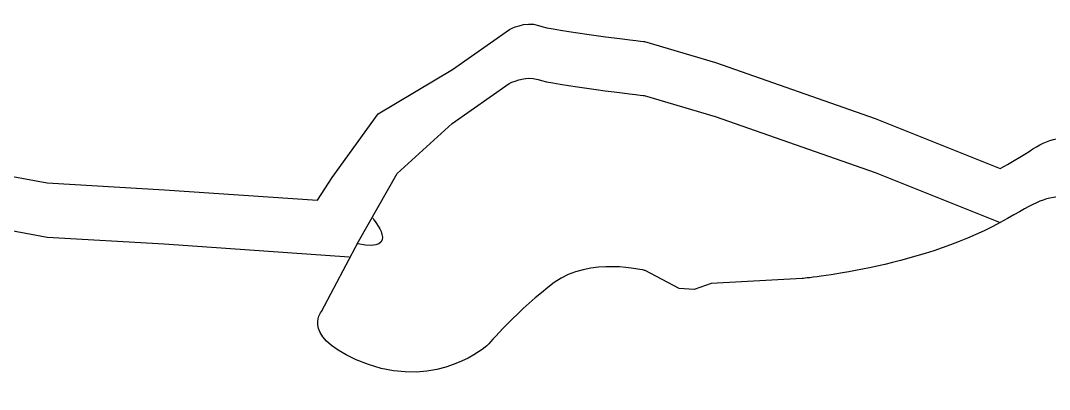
# Model space of a CAD drawing. Extents: x -192 to 192, y 100 to 188.
# Drawn here: x 48.11 to 86.68, y 174.48 to 188.31 of the extents above; entities that cross this region are included whole.
import ezdxf

# ---------------------------------------------------------------- set-up
doc = ezdxf.new("R2010")
doc.units = 0
doc.layers.add('Cut', color=7, linetype='CONTINUOUS')

msp = doc.modelspace()

# ---------------------------------------------------------------- linework, layer by layer
at = {"layer": 'Cut', "color": 5}
for points in [[(45.025569, 182.974638), (49.111017, 182.218071), (53.499083, 181.965883), (59.236306, 181.577852), (59.784517, 182.422119), (61.519271, 184.809785), (64.301485, 186.47201), (66.437619, 187.971052)], [(71.496877, 187.521337), (74.157675, 186.734343), (80.153831, 184.635687), (84.838329, 182.76189)], [(59.385062, 177.398665), (60.771673, 180.021983), (62.233235, 182.57035), (64.294417, 184.44415), (66.43055, 185.943192)], [(71.489809, 185.493477), (74.150605, 184.706483), (80.146762, 182.607827), (84.831261, 180.734029)], [(29.978262, 184.157915), (38.007675, 182.712092), (45.0185, 180.946777), (49.103948, 180.190213), (53.492015, 179.938025), (60.432692, 179.453573)], [(77.411013, 178.635373), (74.0007, 178.447992), (73.363607, 178.223138), (72.801469, 178.260615), (71.527284, 178.935179)]]:
    msp.add_lwpolyline(points, dxfattribs=at)
for points in [[(66.437619, 187.971052), (66.437619, 187.971052), (67.037234, 188.308335), (67.524423, 188.120953)], [(67.524423, 188.120953), (68.011613, 187.933576), (71.496877, 187.521337), (71.496877, 187.521337)], [(66.43055, 185.943192), (66.43055, 185.943192), (67.030165, 186.280475), (67.517354, 186.093093)], [(67.517354, 186.093093), (68.004543, 185.905717), (71.489809, 185.493477), (71.489809, 185.493477)], [(84.838329, 182.76189), (86.41232, 183.623835), (86.321001, 183.858358), (87.557708, 183.961417)], [(87.557708, 181.761417), (86.321001, 181.658358), (86.405252, 181.595975), (84.831261, 180.734029)], [(61.309842, 180.89634), (61.309842, 180.89634), (62.419469, 179.584962), (60.755027, 179.938025)], [(84.831261, 180.734029), (81.683277, 179.010131), (77.411013, 178.635373), (77.411013, 178.635373)], [(71.527284, 178.935179), (71.527284, 178.935179), (69.428629, 179.459842), (68.116969, 178.485469)], [(68.116969, 178.485469), (66.805308, 177.511092), (65.606075, 176.124481), (65.606075, 176.124481)], [(61.146433, 175.412435), (58.523115, 176.349335), (59.385062, 177.398665), (59.385062, 177.398665)], [(65.606075, 176.124481), (65.606075, 176.124481), (63.769752, 174.475538), (61.146433, 175.412435)]]:
    msp.add_open_spline(points, degree=3, dxfattribs=at)

doc.saveas('drawing.dxf')
